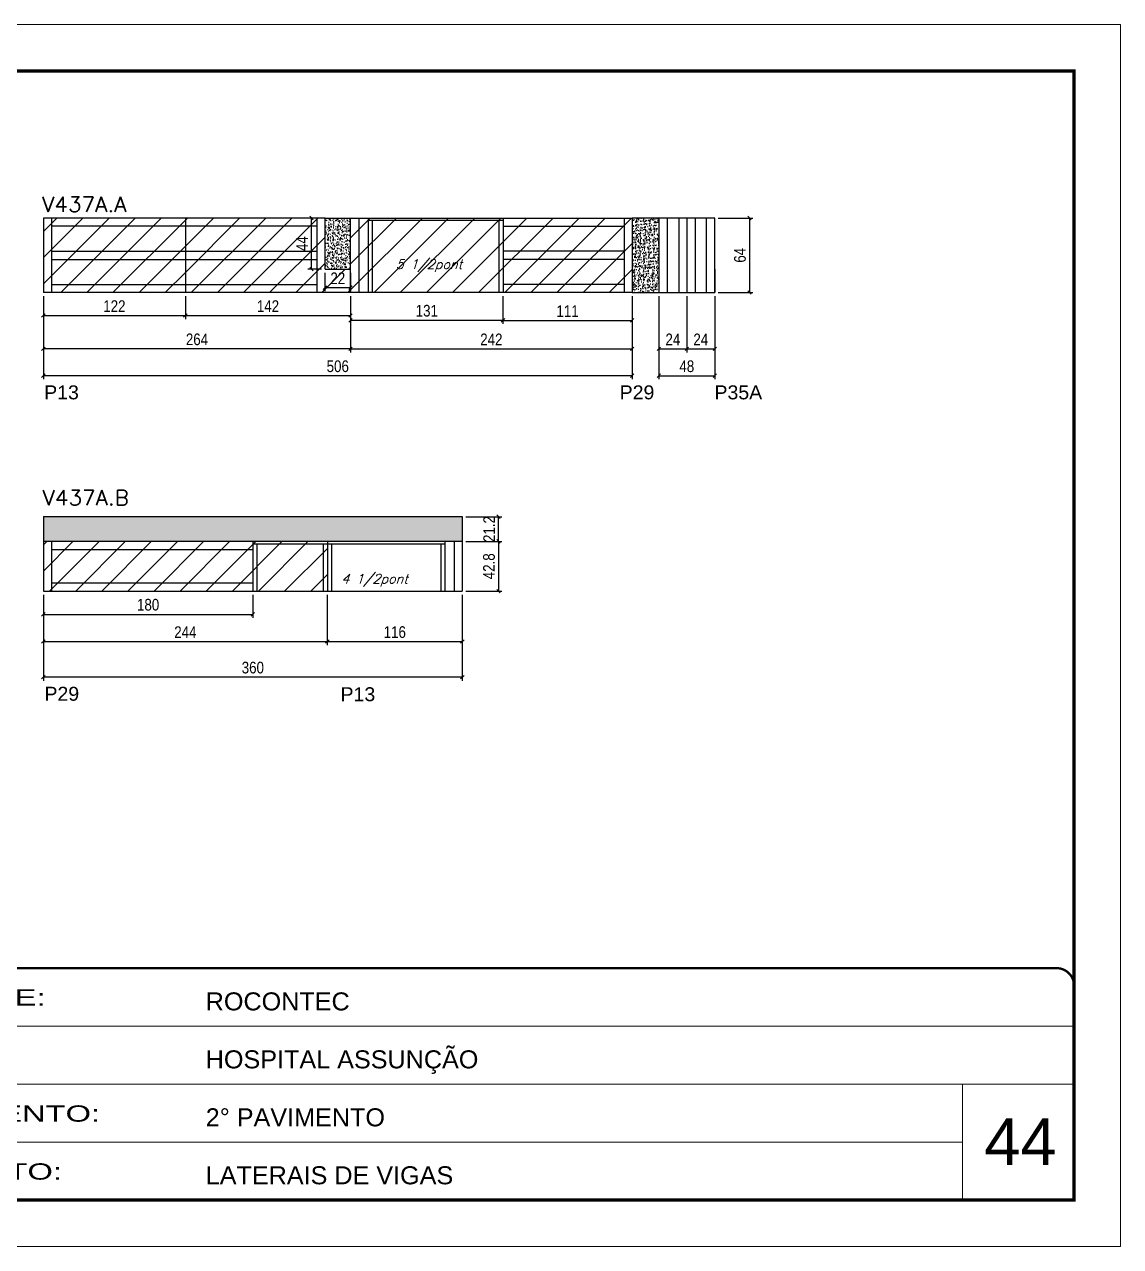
# Model space of a CAD drawing. Extents: x 137137 to 143418, y 10464 to 34486.
# Drawn here: x 142435 to 143377, y 21950 to 23000 of the extents above; entities that cross this region are included whole.
import ezdxf

# ---------------------------------------------------------------- set-up
doc = ezdxf.new("R2010")
doc.units = 0
doc.linetypes.add('CONTINUO', pattern=[0])
doc.linetypes.add('DASHED', pattern=[0.75, 0.5, -0.25])
for name, color, linetype in [('5', 5, 'Continuous'), ('COTA', 241, 'Continuous'), ('Painéis', 200, 'Continuous'), ('Reaproveitamento', 251, 'Continuous'), ('SARR_2.2x7', 40, 'Continuous'), ('SARR_3.5x7', 81, 'Continuous'), ('texto', 7, 'Continuous')]:
    doc.layers.add(name, color=color, linetype=linetype)
for name, color, linetype, lineweight in [('CARIMBO', 255, 'Continuous', 9), ('Folhas', 255, 'Continuous', 9), ('SARRAFO DE PRESSAO', 251, 'DASHED', 9), ('Texto Seção', 7, 'Continuous', 15)]:
    doc.layers.add(name, color=color, linetype=linetype, lineweight=lineweight)
doc.styles.add('ARIAL', font='arial.ttf')
doc.styles.add('COTA TECNICA', font='techl___.ttf', dxfattribs={"height": 10})
doc.styles.add('REGUA-120', font='ROMANS.shx', dxfattribs={"height": 15})
doc.styles.add('Romans', font='romans.shx')
doc.styles.get("Standard").update_dxf_attribs({"font": 'arial.ttf'})
doc.styles.add('Tecnologia', font='')
doc.styles.get('Tecnologia').set_extended_font_data('Forgotten Futurist')
doc.dimstyles.new('PAINEL', dxfattribs={"dimtxt": 10, "dimasz": 3, "dimexe": 3, "dimexo": 3, "dimgap": 3, "dimtad": 1, "dimdec": 1, "dimzin": 12, "dimdsep": 46, "dimtxsty": 'COTA TECNICA', "dimblk1": 'OBLIQUE', "dimblk2": 'OBLIQUE', "dimsah": 1, "dimcen": 0.9, "dimclrd": 4, "dimclre": 4, "dimclrt": 240, "dimadec": 1, "dimazin": 3, "dimtfac": 1, "dimtdec": 1, "dimtmove": 0, "dimatfit": 3, "dimfxl": 1, "dimtolj": 1, "dimtzin": 12, "dimarcsym": 0})
pattern_1 = [(50, (8985.9093, -8276.7037), (5.46554007, -0.47817257), [0.5715, -6.2865]), (355, (8985.9093, -8276.7037), (-1.05730264, 5.73170536), [0.4572, -5.02921753]), (100.4514447, (8986.365, -8276.7435), (4.40823741, 5.25353256), [0.48570026, -5.34270734]), (46.1842, (8985.909, -8275.18), (8.13237123, -1.26126984), [0.85725, -9.42975]), (96.6355576, (8986.587, -8275.285), (7.122124, 7.42278374), [0.7285507, -8.01406824]), (351.184151, (8985.909, -8275.18), (7.122124, 7.42278374), [0.685799, -7.54379196]), (21, (8986.6713, -8275.5607), (4.54843174, -3.06795595), [0.5715, -6.2865]), (326, (8986.6713, -8275.5607), (1.85406085, 5.52563898), [0.4572, -5.0292]), (71.451445, (8987.0504, -8275.8163), (6.40249258, 2.45768307), [0.48570026, -5.34269813]), (37.5, (8985.9093, -8276.7037), (0.092658098, 2.536651166), [0, -4.96824, 0, -5.1054, 0, -5.04825]), (7.5, (8985.9093, -8276.7037), (2.004589875, 3.005417245), [0, -2.91084, 0, -4.85394, 0, -1.92405]), (327.5, (8984.21, -8276.7037), (4.067717855, -0.17186232), [0, -1.905, 0, -5.9436, 0, -7.8867]), (317.5, (8983.448, -8276.7037), (4.44387544, 0.76279473), [0, -2.4765, 0, -3.94716, 0, -5.6007])]
pattern_2 = [(45, (17635.263, -9272.935), (-11.2253202, 11.2253202), [])]

# ---------------------------------------------------------------- blocks, each defined once
blk = doc.blocks.new('9999999999')
at = {"color": 30, "linetype": 'CONTINUO'}
for p, q in [((98564.6, 34379.6), (99584, 34379.6)), ((98564.6, 34329.8), (99488, 34329.8)), ((99584, 34329.8), (99488, 34329.8)), ((99488, 34329.8), (99488, 34230.2)), ((98564.6, 34280), (99488, 34280))]:
    blk.add_line(p, q, dxfattribs=at)
at = {"color": 30, "linetype": 'CONTINUO', "const_width": 2}
blk.add_lwpolyline([(99584, 34230.2), (99584, 34414.4, 0.414214), (99569, 34429.4), (98229, 34429.4, 0.414214), (98214, 34414.4), (98214, 34245.2, 0.414214), (98229, 34230.2), (99584, 34230.2)], format="xyb", dxfattribs=at)
at = {"layer": 'Folhas'}
blk.add_lwpolyline([(98139, 34190.2), (99624, 34190.2), (99624, 35240.2), (98139, 35240.2)], close=True, dxfattribs=at)
at = {"layer": 'Folhas', "color": 30, "const_width": 3}
blk.add_lwpolyline([(98214, 34230.2), (99584, 34230.2), (99584, 35200.2), (98214, 35200.2)], close=True, dxfattribs=at)
at = {"color": 7, "linetype": 'Continuous', "ltscale": 5, "style": 'ARIAL'}
for s, height, p in [('ROCONTEC', 15.48, (98837.7, 34393.1)), ('HOSPITAL ASSUNÇÃO', 15.483, (98837.7, 34343.3)), ('2° PAVIMENTO', 15.483, (98837.7, 34293.5)), ('LATERAIS DE VIGAS', 15.483, (98837.7, 34243.7))]:
    blk.add_text(s, height=height, dxfattribs=at).set_placement(p)
at = {"layer": 'Folhas', "color": 7, "style": 'Tecnologia', "width": 1.5}
for s, p in [('CLIENTE:', (98573.7, 34397.2)), ('PAVIMENTO:', (98573.7, 34297.5)), ('PROJETO:', (98573.7, 34247.7))]:
    blk.add_text(s, height=14, dxfattribs=at).set_placement(p)
blk = doc.blocks.new('_Oblique')
at = {"color": 0, "linetype": 'ByBlock', "lineweight": -2}
blk.add_line((-0.5, -0.5), (0.5, 0.5), dxfattribs=at)
blk = doc.blocks.new('*D1517')
at = {"layer": 'COTA', "color": 4, "linetype": 'ByBlock', "lineweight": -2, "transparency": 16777216}
for p, q in [((142451.5, 22766.7), (142451.5, 22718.3)), ((142715.5, 22766.7), (142715.5, 22718.3)), ((142715.5, 22721.3), (142451.5, 22721.3))]:
    blk.add_line(p, q, dxfattribs=at)
at = {"layer": 'Defpoints', "color": 0, "linetype": 'ByBlock', "transparency": 16777216}
for p in [(142451.5, 22769.7), (142715.5, 22769.7), (142451.5, 22721.3)]:
    blk.add_point(p, dxfattribs=at)
at = {"layer": 'COTA', "color": 4, "linetype": 'ByBlock', "lineweight": -2, "transparency": 16777216, "xscale": 3, "yscale": 3, "zscale": 3, "rotation": 180}
blk.add_blockref('_Oblique', (142451.5, 22721.3), dxfattribs=at)
at = {"layer": 'COTA', "color": 4, "linetype": 'ByBlock', "lineweight": -2, "transparency": 16777216, "xscale": 3, "yscale": 3, "zscale": 3}
blk.add_blockref('_Oblique', (142715.5, 22721.3), dxfattribs=at)
at = {"layer": 'COTA', "color": 240, "linetype": 'ByBlock', "transparency": 16777216, "insert": (142583.5, 22729.4), "char_height": 10, "attachment_point": 5, "style": 'COTA TECNICA'}
blk.add_mtext('\\A1;264', dxfattribs=at)
blk = doc.blocks.new('*D1518')
at = {"layer": 'COTA', "color": 4, "linetype": 'ByBlock', "lineweight": -2, "transparency": 16777216}
for p, q in [((142715.5, 22766.7), (142715.5, 22718.3)), ((142957.5, 22766.7), (142957.5, 22718.3)), ((142715.5, 22721.3), (142957.5, 22721.3))]:
    blk.add_line(p, q, dxfattribs=at)
at = {"layer": 'Defpoints', "color": 0, "linetype": 'ByBlock', "transparency": 16777216}
for p in [(142715.5, 22769.7), (142957.5, 22769.7), (142957.5, 22721.3)]:
    blk.add_point(p, dxfattribs=at)
at = {"layer": 'COTA', "color": 4, "linetype": 'ByBlock', "lineweight": -2, "transparency": 16777216, "xscale": 3, "yscale": 3, "zscale": 3, "rotation": 180}
blk.add_blockref('_Oblique', (142715.5, 22721.3), dxfattribs=at)
at = {"layer": 'COTA', "color": 4, "linetype": 'ByBlock', "lineweight": -2, "transparency": 16777216, "xscale": 3, "yscale": 3, "zscale": 3}
blk.add_blockref('_Oblique', (142957.5, 22721.3), dxfattribs=at)
at = {"layer": 'COTA', "color": 240, "linetype": 'ByBlock', "transparency": 16777216, "insert": (142836.5, 22729.4), "char_height": 10, "attachment_point": 5, "style": 'COTA TECNICA'}
blk.add_mtext('\\A1;242', dxfattribs=at)
blk = doc.blocks.new('*D1519')
at = {"layer": 'COTA', "color": 4, "linetype": 'ByBlock', "lineweight": -2, "transparency": 16777216}
for p, q in [((142980.5, 22766.7), (142980.5, 22695.2)), ((143028.5, 22766.7), (143028.5, 22695.2)), ((142980.5, 22698.2), (143028.5, 22698.2))]:
    blk.add_line(p, q, dxfattribs=at)
at = {"layer": 'Defpoints', "color": 0, "linetype": 'ByBlock', "transparency": 16777216}
for p in [(142980.5, 22769.7), (143028.5, 22769.7), (143028.5, 22698.2)]:
    blk.add_point(p, dxfattribs=at)
at = {"layer": 'COTA', "color": 4, "linetype": 'ByBlock', "lineweight": -2, "transparency": 16777216, "xscale": 3, "yscale": 3, "zscale": 3, "rotation": 180}
blk.add_blockref('_Oblique', (142980.5, 22698.2), dxfattribs=at)
at = {"layer": 'COTA', "color": 4, "linetype": 'ByBlock', "lineweight": -2, "transparency": 16777216, "xscale": 3, "yscale": 3, "zscale": 3}
blk.add_blockref('_Oblique', (143028.5, 22698.2), dxfattribs=at)
at = {"layer": 'COTA', "color": 240, "linetype": 'ByBlock', "transparency": 16777216, "insert": (143004.5, 22706.3), "char_height": 10, "attachment_point": 5, "style": 'COTA TECNICA'}
blk.add_mtext('\\A1;48', dxfattribs=at)
blk = doc.blocks.new('*D1520')
at = {"layer": 'COTA', "color": 4, "linetype": 'ByBlock', "lineweight": -2, "transparency": 16777216}
for p, q in [((142451.5, 22766.7), (142451.5, 22746.9)), ((142573.5, 22766.7), (142573.5, 22746.9)), ((142451.5, 22749.9), (142573.5, 22749.9))]:
    blk.add_line(p, q, dxfattribs=at)
at = {"layer": 'Defpoints', "color": 0, "linetype": 'ByBlock', "transparency": 16777216}
for p in [(142451.5, 22769.7), (142573.5, 22769.7), (142573.5, 22749.9)]:
    blk.add_point(p, dxfattribs=at)
at = {"layer": 'COTA', "color": 4, "linetype": 'ByBlock', "lineweight": -2, "transparency": 16777216, "xscale": 3, "yscale": 3, "zscale": 3, "rotation": 180}
blk.add_blockref('_Oblique', (142451.5, 22749.9), dxfattribs=at)
at = {"layer": 'COTA', "color": 4, "linetype": 'ByBlock', "lineweight": -2, "transparency": 16777216, "xscale": 3, "yscale": 3, "zscale": 3}
blk.add_blockref('_Oblique', (142573.5, 22749.9), dxfattribs=at)
at = {"layer": 'COTA', "color": 240, "linetype": 'ByBlock', "transparency": 16777216, "insert": (142512.5, 22758), "char_height": 10, "attachment_point": 5, "style": 'COTA TECNICA'}
blk.add_mtext('\\A1;122', dxfattribs=at)
blk = doc.blocks.new('*D1521')
at = {"layer": 'COTA', "color": 4, "linetype": 'ByBlock', "lineweight": -2, "transparency": 16777216}
for p, q in [((142573.5, 22766.7), (142573.5, 22746.9)), ((142715.5, 22766.7), (142715.5, 22746.9)), ((142573.5, 22749.9), (142715.5, 22749.9))]:
    blk.add_line(p, q, dxfattribs=at)
at = {"layer": 'Defpoints', "color": 0, "linetype": 'ByBlock', "transparency": 16777216}
for p in [(142573.5, 22769.7), (142715.5, 22769.7), (142715.5, 22749.9)]:
    blk.add_point(p, dxfattribs=at)
at = {"layer": 'COTA', "color": 4, "linetype": 'ByBlock', "lineweight": -2, "transparency": 16777216, "xscale": 3, "yscale": 3, "zscale": 3, "rotation": 180}
blk.add_blockref('_Oblique', (142573.5, 22749.9), dxfattribs=at)
at = {"layer": 'COTA', "color": 4, "linetype": 'ByBlock', "lineweight": -2, "transparency": 16777216, "xscale": 3, "yscale": 3, "zscale": 3}
blk.add_blockref('_Oblique', (142715.5, 22749.9), dxfattribs=at)
at = {"layer": 'COTA', "color": 240, "linetype": 'ByBlock', "transparency": 16777216, "insert": (142644.5, 22758), "char_height": 10, "attachment_point": 5, "style": 'COTA TECNICA'}
blk.add_mtext('\\A1;142', dxfattribs=at)
blk = doc.blocks.new('*D1522')
at = {"layer": 'COTA', "color": 4, "linetype": 'ByBlock', "lineweight": -2, "transparency": 16777216}
for p, q in [((142846.5, 22766.7), (142846.5, 22742.8)), ((142957.5, 22766.7), (142957.5, 22742.8)), ((142846.5, 22745.8), (142957.5, 22745.8))]:
    blk.add_line(p, q, dxfattribs=at)
at = {"layer": 'Defpoints', "color": 0, "linetype": 'ByBlock', "transparency": 16777216}
for p in [(142846.5, 22769.7), (142957.5, 22769.7), (142957.5, 22745.8)]:
    blk.add_point(p, dxfattribs=at)
at = {"layer": 'COTA', "color": 4, "linetype": 'ByBlock', "lineweight": -2, "transparency": 16777216, "xscale": 3, "yscale": 3, "zscale": 3, "rotation": 180}
blk.add_blockref('_Oblique', (142846.5, 22745.8), dxfattribs=at)
at = {"layer": 'COTA', "color": 4, "linetype": 'ByBlock', "lineweight": -2, "transparency": 16777216, "xscale": 3, "yscale": 3, "zscale": 3}
blk.add_blockref('_Oblique', (142957.5, 22745.8), dxfattribs=at)
at = {"layer": 'COTA', "color": 240, "linetype": 'ByBlock', "transparency": 16777216, "insert": (142902, 22753.8), "char_height": 10, "attachment_point": 5, "style": 'COTA TECNICA'}
blk.add_mtext('\\A1;111', dxfattribs=at)
blk = doc.blocks.new('*D1523')
at = {"layer": 'COTA', "color": 4, "linetype": 'ByBlock', "lineweight": -2, "transparency": 16777216}
for p, q in [((142715.5, 22766.7), (142715.5, 22742.8)), ((142846.5, 22766.7), (142846.5, 22742.8)), ((142846.5, 22745.8), (142715.5, 22745.8))]:
    blk.add_line(p, q, dxfattribs=at)
at = {"layer": 'Defpoints', "color": 0, "linetype": 'ByBlock', "transparency": 16777216}
for p in [(142715.5, 22769.7), (142846.5, 22769.7), (142715.5, 22745.8)]:
    blk.add_point(p, dxfattribs=at)
at = {"layer": 'COTA', "color": 4, "linetype": 'ByBlock', "lineweight": -2, "transparency": 16777216, "xscale": 3, "yscale": 3, "zscale": 3, "rotation": 180}
blk.add_blockref('_Oblique', (142715.5, 22745.8), dxfattribs=at)
at = {"layer": 'COTA', "color": 4, "linetype": 'ByBlock', "lineweight": -2, "transparency": 16777216, "xscale": 3, "yscale": 3, "zscale": 3}
blk.add_blockref('_Oblique', (142846.5, 22745.8), dxfattribs=at)
at = {"layer": 'COTA', "color": 240, "linetype": 'ByBlock', "transparency": 16777216, "insert": (142781, 22754), "char_height": 10, "attachment_point": 5, "style": 'COTA TECNICA'}
blk.add_mtext('\\A1;131', dxfattribs=at)
blk = doc.blocks.new('*D1729')
at = {"layer": 'COTA', "color": 4, "linetype": 'ByBlock', "lineweight": -2, "transparency": 16777216}
for p, q in [((142693.5, 22786.7), (142693.5, 22770.9)), ((142715.5, 22786.7), (142715.5, 22770.9)), ((142693.5, 22773.9), (142715.5, 22773.9))]:
    blk.add_line(p, q, dxfattribs=at)
at = {"layer": 'Defpoints', "color": 0, "linetype": 'ByBlock', "transparency": 16777216}
for p in [(142693.5, 22789.7), (142715.5, 22789.7), (142715.5, 22773.9)]:
    blk.add_point(p, dxfattribs=at)
at = {"layer": 'COTA', "color": 4, "linetype": 'ByBlock', "lineweight": -2, "transparency": 16777216, "xscale": 3, "yscale": 3, "zscale": 3, "rotation": 180}
blk.add_blockref('_Oblique', (142693.5, 22773.9), dxfattribs=at)
at = {"layer": 'COTA', "color": 4, "linetype": 'ByBlock', "lineweight": -2, "transparency": 16777216, "xscale": 3, "yscale": 3, "zscale": 3}
blk.add_blockref('_Oblique', (142715.5, 22773.9), dxfattribs=at)
at = {"layer": 'COTA', "color": 240, "linetype": 'ByBlock', "transparency": 16777216, "insert": (142704.5, 22781.9), "char_height": 10, "attachment_point": 5, "style": 'COTA TECNICA'}
blk.add_mtext('\\A1;22', dxfattribs=at)
blk = doc.blocks.new('*D1730')
at = {"layer": 'COTA', "color": 4, "linetype": 'ByBlock', "lineweight": -2, "transparency": 16777216}
for p, q in [((142690.5, 22833.7), (142678.9, 22833.7)), ((142681.9, 22789.7), (142681.9, 22833.7)), ((142690.5, 22789.7), (142678.9, 22789.7))]:
    blk.add_line(p, q, dxfattribs=at)
at = {"layer": 'Defpoints', "color": 0, "linetype": 'ByBlock', "transparency": 16777216}
for p in [(142681.9, 22833.7), (142693.5, 22833.7), (142693.5, 22789.7)]:
    blk.add_point(p, dxfattribs=at)
at = {"layer": 'COTA', "color": 4, "linetype": 'ByBlock', "lineweight": -2, "transparency": 16777216, "xscale": 3, "yscale": 3, "zscale": 3}
for p, rotation in [((142681.9, 22833.7), 90), ((142681.9, 22789.7), 270)]:
    blk.add_blockref('_Oblique', p, dxfattribs=dict(at, rotation=rotation))
at = {"layer": 'COTA', "color": 240, "linetype": 'ByBlock', "transparency": 16777216, "insert": (142673.8, 22811.7), "char_height": 10, "attachment_point": 5, "rotation": 90, "style": 'COTA TECNICA'}
blk.add_mtext('\\A1;44', dxfattribs=at)
blk = doc.blocks.new('*D1731')
at = {"layer": 'COTA', "color": 4, "lineweight": -2, "transparency": 16777216}
for p, q in [((142451.5, 22510.1), (142451.5, 22436.2)), ((142811.5, 22510.1), (142811.5, 22436.2)), ((142811.5, 22439.2), (142451.5, 22439.2))]:
    blk.add_line(p, q, dxfattribs=at)
at = {"layer": 'Defpoints', "color": 0, "transparency": 16777216}
for p in [(142451.5, 22513.1), (142811.5, 22513.1), (142451.5, 22439.2)]:
    blk.add_point(p, dxfattribs=at)
at = {"layer": 'COTA', "color": 4, "lineweight": -2, "transparency": 16777216, "xscale": 3, "yscale": 3, "zscale": 3, "rotation": 180}
blk.add_blockref('_Oblique', (142451.5, 22439.2), dxfattribs=at)
at = {"layer": 'COTA', "color": 4, "lineweight": -2, "transparency": 16777216, "xscale": 3, "yscale": 3, "zscale": 3}
blk.add_blockref('_Oblique', (142811.5, 22439.2), dxfattribs=at)
at = {"layer": 'COTA', "color": 240, "transparency": 16777216, "insert": (142631.5, 22447.4), "char_height": 10, "attachment_point": 5, "style": 'COTA TECNICA'}
blk.add_mtext('\\A1;360', dxfattribs=at)
blk = doc.blocks.new('*D1732')
at = {"layer": 'COTA', "color": 4, "lineweight": -2, "transparency": 16777216}
for p, q in [((142451.5, 22510.1), (142451.5, 22466.8)), ((142695.5, 22510.1), (142695.5, 22466.8)), ((142451.5, 22469.8), (142695.5, 22469.8))]:
    blk.add_line(p, q, dxfattribs=at)
at = {"layer": 'Defpoints', "color": 0, "transparency": 16777216}
for p in [(142451.5, 22513.1), (142695.5, 22513.1), (142695.5, 22469.8)]:
    blk.add_point(p, dxfattribs=at)
at = {"layer": 'COTA', "color": 4, "lineweight": -2, "transparency": 16777216, "xscale": 3, "yscale": 3, "zscale": 3, "rotation": 180}
blk.add_blockref('_Oblique', (142451.5, 22469.8), dxfattribs=at)
at = {"layer": 'COTA', "color": 4, "lineweight": -2, "transparency": 16777216, "xscale": 3, "yscale": 3, "zscale": 3}
blk.add_blockref('_Oblique', (142695.5, 22469.8), dxfattribs=at)
at = {"layer": 'COTA', "color": 240, "transparency": 16777216, "insert": (142573.5, 22477.9), "char_height": 10, "attachment_point": 5, "style": 'COTA TECNICA'}
blk.add_mtext('\\A1;244', dxfattribs=at)
blk = doc.blocks.new('*D1733')
at = {"layer": 'COTA', "color": 4, "lineweight": -2, "transparency": 16777216}
for p, q in [((142695.5, 22510.1), (142695.5, 22466.8)), ((142811.5, 22510.1), (142811.5, 22466.8)), ((142695.5, 22469.8), (142811.5, 22469.8))]:
    blk.add_line(p, q, dxfattribs=at)
at = {"layer": 'Defpoints', "color": 0, "transparency": 16777216}
for p in [(142695.5, 22513.1), (142811.5, 22513.1), (142811.5, 22469.8)]:
    blk.add_point(p, dxfattribs=at)
at = {"layer": 'COTA', "color": 4, "lineweight": -2, "transparency": 16777216, "xscale": 3, "yscale": 3, "zscale": 3, "rotation": 180}
blk.add_blockref('_Oblique', (142695.5, 22469.8), dxfattribs=at)
at = {"layer": 'COTA', "color": 4, "lineweight": -2, "transparency": 16777216, "xscale": 3, "yscale": 3, "zscale": 3}
blk.add_blockref('_Oblique', (142811.5, 22469.8), dxfattribs=at)
at = {"layer": 'COTA', "color": 240, "transparency": 16777216, "insert": (142753.5, 22477.9), "char_height": 10, "attachment_point": 5, "style": 'COTA TECNICA'}
blk.add_mtext('\\A1;116', dxfattribs=at)
blk = doc.blocks.new('*D1734')
at = {"layer": 'COTA', "color": 4, "lineweight": -2, "transparency": 16777216}
for p, q in [((142814.5, 22555.9), (142845.6, 22555.9)), ((142842.6, 22555.9), (142842.6, 22513.1)), ((142814.5, 22513.1), (142845.6, 22513.1))]:
    blk.add_line(p, q, dxfattribs=at)
at = {"layer": 'Defpoints', "color": 0, "transparency": 16777216}
for p in [(142811.5, 22555.9), (142811.5, 22513.1), (142842.6, 22513.1)]:
    blk.add_point(p, dxfattribs=at)
at = {"layer": 'COTA', "color": 4, "lineweight": -2, "transparency": 16777216, "xscale": 3, "yscale": 3, "zscale": 3}
for p, rotation in [((142842.6, 22555.9), 90), ((142842.6, 22513.1), 270)]:
    blk.add_blockref('_Oblique', p, dxfattribs=dict(at, rotation=rotation))
at = {"layer": 'COTA', "color": 240, "transparency": 16777216, "insert": (142834.5, 22534.5), "char_height": 10, "attachment_point": 5, "rotation": 90, "style": 'COTA TECNICA'}
blk.add_mtext('\\A1;42.8', dxfattribs=at)
blk = doc.blocks.new('*D1735')
at = {"layer": 'COTA', "color": 4, "lineweight": -2, "transparency": 16777216}
for p, q in [((142814.5, 22577.1), (142845.6, 22577.1)), ((142842.6, 22555.9), (142842.6, 22577.1)), ((142814.5, 22555.9), (142845.6, 22555.9))]:
    blk.add_line(p, q, dxfattribs=at)
at = {"layer": 'Defpoints', "color": 0, "transparency": 16777216}
for p in [(142811.5, 22577.1), (142842.6, 22577.1), (142811.5, 22555.9)]:
    blk.add_point(p, dxfattribs=at)
at = {"layer": 'COTA', "color": 4, "lineweight": -2, "transparency": 16777216, "xscale": 3, "yscale": 3, "zscale": 3}
for p, rotation in [((142842.6, 22577.1), 90), ((142842.6, 22555.9), 270)]:
    blk.add_blockref('_Oblique', p, dxfattribs=dict(at, rotation=rotation))
at = {"layer": 'COTA', "color": 240, "transparency": 16777216, "insert": (142834.6, 22566.5), "char_height": 10, "attachment_point": 5, "rotation": 90, "style": 'COTA TECNICA'}
blk.add_mtext('\\A1;21.2', dxfattribs=at)
blk = doc.blocks.new('*D1736')
at = {"layer": 'COTA', "color": 4, "lineweight": -2, "transparency": 16777216}
for p, q in [((142451.5, 22510.1), (142451.5, 22490.2)), ((142631.5, 22510.1), (142631.5, 22490.2)), ((142451.5, 22493.2), (142631.5, 22493.2))]:
    blk.add_line(p, q, dxfattribs=at)
at = {"layer": 'Defpoints', "color": 0, "transparency": 16777216}
for p in [(142451.5, 22513.1), (142631.5, 22513.1), (142631.5, 22493.2)]:
    blk.add_point(p, dxfattribs=at)
at = {"layer": 'COTA', "color": 4, "lineweight": -2, "transparency": 16777216, "xscale": 3, "yscale": 3, "zscale": 3, "rotation": 180}
blk.add_blockref('_Oblique', (142451.5, 22493.2), dxfattribs=at)
at = {"layer": 'COTA', "color": 4, "lineweight": -2, "transparency": 16777216, "xscale": 3, "yscale": 3, "zscale": 3}
blk.add_blockref('_Oblique', (142631.5, 22493.2), dxfattribs=at)
at = {"layer": 'COTA', "color": 240, "transparency": 16777216, "insert": (142541.5, 22501.4), "char_height": 10, "attachment_point": 5, "style": 'COTA TECNICA'}
blk.add_mtext('\\A1;180', dxfattribs=at)
blk = doc.blocks.new('*D1737')
at = {"layer": 'COTA', "color": 4, "lineweight": -2, "ltscale": 25, "transparency": 16777216}
for p, q in [((142451.5, 22766.7), (142451.5, 22695.2)), ((142957.5, 22766.7), (142957.5, 22695.2)), ((142957.5, 22698.2), (142451.5, 22698.2))]:
    blk.add_line(p, q, dxfattribs=at)
at = {"layer": 'Defpoints', "color": 0, "ltscale": 25, "transparency": 16777216}
for p in [(142451.5, 22769.7), (142957.5, 22769.7), (142451.5, 22698.2)]:
    blk.add_point(p, dxfattribs=at)
at = {"layer": 'COTA', "color": 4, "lineweight": -2, "ltscale": 25, "transparency": 16777216, "xscale": 3, "yscale": 3, "zscale": 3, "rotation": 180}
blk.add_blockref('_Oblique', (142451.5, 22698.2), dxfattribs=at)
at = {"layer": 'COTA', "color": 4, "lineweight": -2, "ltscale": 25, "transparency": 16777216, "xscale": 3, "yscale": 3, "zscale": 3}
blk.add_blockref('_Oblique', (142957.5, 22698.2), dxfattribs=at)
at = {"layer": 'COTA', "color": 240, "ltscale": 25, "transparency": 16777216, "insert": (142704.5, 22706.3), "char_height": 10, "attachment_point": 5, "style": 'COTA TECNICA'}
blk.add_mtext('\\A1;506', dxfattribs=at)
blk = doc.blocks.new('*D1738')
at = {"layer": 'COTA', "color": 4, "lineweight": -2, "ltscale": 25, "transparency": 16777216}
for p, q in [((143031.5, 22833.7), (143061.3, 22833.7)), ((143058.3, 22833.7), (143058.3, 22769.7)), ((143031.5, 22769.7), (143061.3, 22769.7))]:
    blk.add_line(p, q, dxfattribs=at)
at = {"layer": 'Defpoints', "color": 0, "ltscale": 25, "transparency": 16777216}
for p in [(143028.5, 22833.7), (143028.5, 22769.7), (143058.3, 22769.7)]:
    blk.add_point(p, dxfattribs=at)
at = {"layer": 'COTA', "color": 4, "lineweight": -2, "ltscale": 25, "transparency": 16777216, "xscale": 3, "yscale": 3, "zscale": 3}
for p, rotation in [((143058.3, 22833.7), 90), ((143058.3, 22769.7), 270)]:
    blk.add_blockref('_Oblique', p, dxfattribs=dict(at, rotation=rotation))
at = {"layer": 'COTA', "color": 240, "ltscale": 25, "transparency": 16777216, "insert": (143050.2, 22801.7), "char_height": 10, "attachment_point": 5, "rotation": 90, "style": 'COTA TECNICA'}
blk.add_mtext('\\A1;64', dxfattribs=at)
blk = doc.blocks.new('*D1739')
at = {"layer": 'COTA', "color": 4, "lineweight": -2, "ltscale": 25, "transparency": 16777216}
for p, q in [((142980.5, 22766.7), (142980.5, 22718.3)), ((143004.5, 22766.7), (143004.5, 22718.3)), ((142980.5, 22721.3), (143004.5, 22721.3))]:
    blk.add_line(p, q, dxfattribs=at)
at = {"layer": 'Defpoints', "color": 0, "ltscale": 25, "transparency": 16777216}
for p in [(142980.5, 22769.7), (143004.5, 22769.7), (143004.5, 22721.3)]:
    blk.add_point(p, dxfattribs=at)
at = {"layer": 'COTA', "color": 4, "lineweight": -2, "ltscale": 25, "transparency": 16777216, "xscale": 3, "yscale": 3, "zscale": 3, "rotation": 180}
blk.add_blockref('_Oblique', (142980.5, 22721.3), dxfattribs=at)
at = {"layer": 'COTA', "color": 4, "lineweight": -2, "ltscale": 25, "transparency": 16777216, "xscale": 3, "yscale": 3, "zscale": 3}
blk.add_blockref('_Oblique', (143004.5, 22721.3), dxfattribs=at)
at = {"layer": 'COTA', "color": 240, "ltscale": 25, "transparency": 16777216, "insert": (142992.5, 22729.4), "char_height": 10, "attachment_point": 5, "style": 'COTA TECNICA'}
blk.add_mtext('\\A1;24', dxfattribs=at)
blk = doc.blocks.new('*D1740')
at = {"layer": 'COTA', "color": 4, "lineweight": -2, "ltscale": 25, "transparency": 16777216}
for p, q in [((143004.5, 22766.7), (143004.5, 22718.3)), ((143028.5, 22766.7), (143028.5, 22718.3)), ((143004.5, 22721.3), (143028.5, 22721.3))]:
    blk.add_line(p, q, dxfattribs=at)
at = {"layer": 'Defpoints', "color": 0, "ltscale": 25, "transparency": 16777216}
for p in [(143004.5, 22769.7), (143028.5, 22769.7), (143028.5, 22721.3)]:
    blk.add_point(p, dxfattribs=at)
at = {"layer": 'COTA', "color": 4, "lineweight": -2, "ltscale": 25, "transparency": 16777216, "xscale": 3, "yscale": 3, "zscale": 3, "rotation": 180}
blk.add_blockref('_Oblique', (143004.5, 22721.3), dxfattribs=at)
at = {"layer": 'COTA', "color": 4, "lineweight": -2, "ltscale": 25, "transparency": 16777216, "xscale": 3, "yscale": 3, "zscale": 3}
blk.add_blockref('_Oblique', (143028.5, 22721.3), dxfattribs=at)
at = {"layer": 'COTA', "color": 240, "ltscale": 25, "transparency": 16777216, "insert": (143016.5, 22729.4), "char_height": 10, "attachment_point": 5, "style": 'COTA TECNICA'}
blk.add_mtext('\\A1;24', dxfattribs=at)

msp = doc.modelspace()

# ---------------------------------------------------------------- hatches: boundary and pattern name
at = {"layer": 'COTA', "linetype": 'ByBlock'}
h = msp.add_hatch(dxfattribs=at)
h.set_pattern_fill('AR-CONC', color=256, scale=0.03)
h.set_pattern_definition(pattern_1)
h.paths.add_polyline_path([(142693.54, 22789.65), (142715.54, 22789.65), (142715.54, 22833.65), (142693.54, 22833.65)])
h = msp.add_hatch(dxfattribs=at)
h.set_pattern_fill('AR-CONC', color=256, scale=0.03)
h.set_pattern_definition(pattern_1)
h.paths.add_polyline_path([(142957.54, 22769.65), (142980.54, 22769.65), (142980.54, 22833.65), (142957.54, 22833.65)])
h = msp.add_hatch(dxfattribs=at)
h.set_pattern_fill('AR-CONC', color=256, scale=0.03)
h.set_pattern_definition([(50, (4608.5647, -5670.1257), (5.46554007, -0.47817257), [0.5715, -6.2865]), (355, (4608.5647, -5670.1257), (-1.05730264, 5.73170536), [0.4572, -5.02921753]), (100.4514447, (4609.02, -5670.1655), (4.40823741, 5.25353256), [0.48570026, -5.34270734]), (46.1842, (4608.5647, -5668.6017), (8.13237123, -1.26126984), [0.85725, -9.42975]), (96.6355576, (4609.242, -5668.707), (7.122124, 7.42278374), [0.7285507, -8.01406824]), (351.184151, (4608.565, -5668.602), (7.122124, 7.42278374), [0.685799, -7.54379196]), (21, (4609.3267, -5668.9827), (4.54843174, -3.06795595), [0.5715, -6.2865]), (326, (4609.3267, -5668.9827), (1.85406085, 5.52563898), [0.4572, -5.0292]), (71.451445, (4609.7057, -5669.2383), (6.40249258, 2.45768307), [0.48570026, -5.34269813]), (37.5, (4608.5647, -5670.1257), (0.092658098, 2.536651166), [0, -4.96824, 0, -5.1054, 0, -5.04825]), (7.5, (4608.5647, -5670.1257), (2.004589875, 3.005417245), [0, -2.91084, 0, -4.85394, 0, -1.92405]), (327.5, (4606.8654, -5670.1257), (4.067717855, -0.17186232), [0, -1.905, 0, -5.9436, 0, -7.8867]), (317.5, (4606.1034, -5670.1257), (4.44387544, 0.76279473), [0, -2.4765, 0, -3.94716, 0, -5.6007])])
h.paths.add_polyline_path([(142811.54, 22555.94), (142811.54, 22577.14), (142451.54, 22577.14), (142451.54, 22555.94)])
at = {"layer": 'Reaproveitamento', "ltscale": 25}
h = msp.add_hatch(dxfattribs=at)
h.set_pattern_fill('ANSI31', color=256, scale=5)
h.set_pattern_definition(pattern_2)
h.paths.add_polyline_path([(142451.54, 22833.65), (142451.54, 22769.65), (142573.54, 22769.65), (142573.54, 22833.65)])
h = msp.add_hatch(dxfattribs=at)
h.set_pattern_fill('ANSI31', color=256, scale=5)
h.set_pattern_definition(pattern_2)
h.paths.add_polyline_path([(142715.54, 22769.65), (142715.54, 22789.65), (142693.54, 22789.65), (142693.54, 22833.65), (142573.54, 22833.65), (142573.54, 22769.65)])
h.paths.add_polyline_path([(142694.31, 22771.93), (142715.27, 22771.93), (142715.27, 22792.51), (142694.31, 22792.51)], flags=24)
h.paths.add_polyline_path([(142683.65, 22800.87), (142683.65, 22823.06), (142663.06, 22823.06), (142663.06, 22800.87)], flags=24)
h = msp.add_hatch(dxfattribs=at)
h.set_pattern_fill('ANSI31', color=256, scale=5)
h.set_pattern_definition(pattern_2)
h.paths.add_polyline_path([(142957.54, 22769.65), (142957.54, 22833.65), (142715.54, 22833.65), (142715.54, 22769.65)])
h.paths.add_polyline_path([(142746.48, 22784.73), (142814.1, 22784.73), (142819.6, 22800.7), (142751.98, 22800.7)], flags=24)
h = msp.add_hatch(dxfattribs=at)
h.set_pattern_fill('ANSI31', color=256, scale=5)
h.set_pattern_definition(pattern_2)
h.paths.add_polyline_path([(142451.54, 22555.94), (142451.54, 22513.14), (142695.54, 22513.14), (142695.54, 22555.94)])

# ---------------------------------------------------------------- linework, layer by layer
at = {"layer": 'COTA', "linetype": 'ByBlock'}
for p, q in [((142693.54, 22833.65), (142715.54, 22833.65)), ((142980.54, 22833.65), (142957.54, 22833.65)), ((143028.54, 22833.65), (143028.54, 22833.65)), ((142957.54, 22769.65), (142980.54, 22769.65)), ((142451.54, 22577.14), (142811.54, 22577.14)), ((142451.54, 22577.14), (142451.54, 22555.94)), ((142811.54, 22577.14), (142811.54, 22555.94))]:
    msp.add_line(p, q, dxfattribs=at)
at = {"layer": 'Painéis', "linetype": 'ByBlock'}
for p, q in [((142451.54, 22833.65), (142451.54, 22769.65)), ((142693.54, 22833.65), (142451.54, 22833.65)), ((142573.54, 22833.65), (142573.54, 22769.65)), ((142693.54, 22789.65), (142693.54, 22833.65)), ((142715.54, 22769.65), (142715.54, 22833.65)), ((142715.54, 22833.65), (142957.54, 22833.65)), ((142957.54, 22833.65), (142957.54, 22769.65)), ((142980.54, 22833.65), (142980.54, 22769.65)), ((143028.54, 22833.65), (142980.54, 22833.65)), ((143004.54, 22833.65), (143004.54, 22769.65)), ((143028.54, 22769.65), (143028.54, 22833.65)), ((142693.54, 22789.65), (142715.54, 22789.65)), ((143028.54, 22789.65), (143028.54, 22789.65)), ((142957.54, 22769.65), (142451.54, 22769.65)), ((142980.54, 22769.65), (143028.54, 22769.65))]:
    msp.add_line(p, q, dxfattribs=at)
at = {"layer": 'Painéis'}
for p, q in [((142451.54, 22555.94), (142811.54, 22555.94)), ((142451.54, 22555.94), (142451.54, 22513.14)), ((142695.54, 22555.94), (142695.54, 22513.14)), ((142811.54, 22555.94), (142811.54, 22513.14)), ((142451.54, 22513.14), (142811.54, 22513.14))]:
    msp.add_line(p, q, dxfattribs=at)
at = {"layer": 'SARR_2.2x7', "linetype": 'Continuous'}
for p, q in [((142458.54, 22833.65), (142458.54, 22769.65)), ((142686.54, 22833.65), (142686.54, 22769.65)), ((142722.54, 22833.65), (142722.54, 22769.65)), ((142846.54, 22831.45), (142730.54, 22831.45)), ((142950.54, 22833.65), (142950.54, 22769.65)), ((142987.54, 22833.65), (142987.54, 22769.65)), ((142997.54, 22833.65), (142997.54, 22769.65)), ((143011.54, 22833.65), (143011.54, 22769.65)), ((143021.54, 22769.65), (143021.54, 22833.65)), ((142686.54, 22826.65), (142458.54, 22826.65)), ((142846.54, 22826.65), (142950.54, 22826.65)), ((142458.54, 22805.15), (142686.54, 22805.15)), ((142458.54, 22798.15), (142686.54, 22798.15)), ((142950.54, 22805.15), (142846.54, 22805.15)), ((142950.54, 22798.15), (142846.54, 22798.15)), ((142458.54, 22776.65), (142686.54, 22776.65)), ((142950.54, 22776.65), (142846.54, 22776.65)), ((143028.54, 22782.65), (143028.54, 22782.65)), ((143028.54, 22776.65), (143028.54, 22776.65)), ((142458.54, 22555.94), (142458.54, 22513.14)), ((142804.54, 22555.94), (142804.54, 22513.14)), ((142458.54, 22548.94), (142631.54, 22548.94)), ((142631.54, 22553.74), (142695.54, 22553.74)), ((142695.54, 22553.74), (142796.54, 22553.74)), ((142458.54, 22520.14), (142631.54, 22520.14))]:
    msp.add_line(p, q, dxfattribs=at)
at = {"layer": 'SARR_3.5x7'}
for p, q in [((142730.54, 22833.65), (142730.54, 22769.65)), ((142734.04, 22831.45), (142734.04, 22769.65)), ((142843.04, 22831.45), (142843.04, 22769.65)), ((142846.54, 22833.65), (142846.54, 22769.65)), ((143028.54, 22789.65), (143028.54, 22769.65)), ((142631.54, 22555.94), (142631.54, 22513.14)), ((142796.54, 22555.94), (142796.54, 22513.14)), ((142635.04, 22553.74), (142635.04, 22513.14)), ((142692.04, 22553.74), (142692.04, 22513.14)), ((142699.04, 22553.74), (142699.04, 22513.14)), ((142793.04, 22553.74), (142793.04, 22513.14))]:
    msp.add_line(p, q, dxfattribs=at)

# ---------------------------------------------------------------- block references
at = {"layer": 'SARRAFO DE PRESSAO', "color": 6, "linetype": 'ByBlock'}
msp.add_blockref('9999999999', (43753.31, -12240.18), dxfattribs=at)

# ---------------------------------------------------------------- texts
at = {"layer": '5', "linetype": 'Continuous'}
for s, p in [('P13', (142452.16, 22677.93)), ('P29', (142946.77, 22677.93)), ('P35A', (143028.26, 22677.93)), ('P29', (142452.4, 22418.96)), ('P13', (142706.87, 22418.58))]:
    msp.add_text(s, height=12, rotation=359.99996, dxfattribs=at).set_placement(p)
at = {"layer": 'CARIMBO', "style": 'ARIAL'}
msp.add_text('44', height=40, dxfattribs=at).set_placement((143260.15, 22020.17))
at = {"layer": 'texto', "color": 2, "char_height": 8, "attachment_point": 5, "style": 'Romans'}
for s, insert in [('{\\Q19;\\C256;5 1/2pont}', (142782.85, 22792.71)), ('{\\Q19;\\C256;4 1/2pont}', (142736.14, 22522.47))]:
    msp.add_mtext(s, dxfattribs=dict(at, insert=insert))
at = {"layer": 'Texto Seção', "style": 'REGUA-120', "width": 1.05}
for s, p in [('V437A.A', (142450.39, 22839.01)), ('V437A.B', (142450.8, 22586.87))]:
    msp.add_text(s, height=13, dxfattribs=at).set_placement(p)

# ---------------------------------------------------------------- dimensions: what is measured, and where the dimension line sits
at = {"layer": 'COTA', "linetype": 'ByBlock'}
dim = msp.add_linear_dim(base=(142681.87, 22833.65), p1=(142693.54, 22789.65), p2=(142693.54, 22833.65), angle=90, dimstyle='PAINEL', dxfattribs=at)
dim.commit()
dim.dimension.update_dxf_attribs({"geometry": '*D1730', "text_midpoint": (142673.79, 22811.65)})
at = {"layer": 'COTA', "ltscale": 25}
dim = msp.add_linear_dim(base=(143058.27, 22769.65), p1=(143028.54, 22833.65), p2=(143028.54, 22769.65), angle=90, dimstyle='PAINEL', dxfattribs=at)
dim.commit()
dim.dimension.update_dxf_attribs({"geometry": '*D1738', "text_midpoint": (143050.17, 22801.65)})
at = {"layer": 'COTA', "linetype": 'ByBlock'}
for base, p1, p2, picture, middle in [((142715.54, 22773.85), (142693.54, 22789.65), (142715.54, 22789.65), '*D1729', (142704.54, 22781.85)), ((142451.54, 22721.34), (142715.54, 22769.65), (142451.54, 22769.65), '*D1517', (142583.54, 22729.45)), ((142573.54, 22749.92), (142451.54, 22769.65), (142573.54, 22769.65), '*D1520', (142512.54, 22757.98)), ((142957.54, 22721.34), (142715.54, 22769.65), (142957.54, 22769.65), '*D1518', (142836.54, 22729.42)), ((142957.54, 22745.78), (142846.54, 22769.65), (142957.54, 22769.65), '*D1522', (142902.04, 22753.84)), ((143028.54, 22698.2), (142980.54, 22769.65), (143028.54, 22769.65), '*D1519', (143004.54, 22706.3))]:
    dim = msp.add_linear_dim(base=base, p1=p1, p2=p2, dimstyle='PAINEL', dxfattribs=at)
    dim.commit()
    dim.dimension.update_dxf_attribs({"geometry": picture, "text_midpoint": middle})
at = {"layer": 'COTA', "ltscale": 25}
for base, p1, p2, picture, middle in [((142451.54, 22698.2), (142957.54, 22769.65), (142451.54, 22769.65), '*D1737', (142704.54, 22706.31)), ((143004.54, 22721.34), (142980.54, 22769.65), (143004.54, 22769.65), '*D1739', (142992.54, 22729.42))]:
    dim = msp.add_linear_dim(base=base, p1=p1, p2=p2, dimstyle='PAINEL', dxfattribs=at)
    dim.commit()
    dim.dimension.update_dxf_attribs({"geometry": picture, "text_midpoint": middle})
at = {"layer": 'COTA', "linetype": 'ByBlock'}
for base, p1, picture, middle in [((142715.54, 22749.92), (142573.54, 22769.65), '*D1521', (142644.54, 22757.99)), ((142715.54, 22745.78), (142846.54, 22769.65), '*D1523', (142781.04, 22754))]:
    dim = msp.add_linear_dim(base=base, p1=p1, p2=(142715.54, 22769.65), dimstyle='PAINEL', override={"dimtmove": 1}, dxfattribs=at)
    dim.commit()
    dim.dimension.update_dxf_attribs({"geometry": picture, "text_midpoint": middle})
at = {"layer": 'COTA', "ltscale": 25}
dim = msp.add_linear_dim(base=(143028.54, 22721.34), p1=(143004.54, 22769.65), p2=(143028.54, 22769.65), dimstyle='PAINEL', override={"dimtmove": 1}, dxfattribs=at)
dim.commit()
dim.dimension.update_dxf_attribs({"geometry": '*D1740', "text_midpoint": (143016.54, 22729.42)})
at = {"layer": 'COTA'}
dim = msp.add_linear_dim(base=(142842.62, 22577.14), p1=(142811.54, 22555.94), p2=(142811.54, 22577.14), angle=90, dimstyle='PAINEL', dxfattribs=at)
dim.commit()
dim.dimension.update_dxf_attribs({"geometry": '*D1735', "text_midpoint": (142842.62, 22566.54), "dimtype": 160})
dim = msp.add_linear_dim(base=(142842.62, 22513.14), p1=(142811.54, 22555.94), p2=(142811.54, 22513.14), angle=90, dimstyle='PAINEL', dxfattribs=at)
dim.commit()
dim.dimension.update_dxf_attribs({"geometry": '*D1734', "text_midpoint": (142834.53, 22534.54)})
for base, p1, p2, picture, middle in [((142451.54, 22439.18), (142811.54, 22513.14), (142451.54, 22513.14), '*D1731', (142631.54, 22447.4)), ((142695.54, 22469.85), (142451.54, 22513.14), (142695.54, 22513.14), '*D1732', (142573.54, 22477.92)), ((142631.54, 22493.24), (142451.54, 22513.14), (142631.54, 22513.14), '*D1736', (142541.54, 22501.37))]:
    dim = msp.add_linear_dim(base=base, p1=p1, p2=p2, dimstyle='PAINEL', dxfattribs=at)
    dim.commit()
    dim.dimension.update_dxf_attribs({"geometry": picture, "text_midpoint": middle})
dim = msp.add_linear_dim(base=(142811.54, 22469.85), p1=(142695.54, 22513.14), p2=(142811.54, 22513.14), dimstyle='PAINEL', override={"dimtmove": 1}, dxfattribs=at)
dim.commit()
dim.dimension.update_dxf_attribs({"geometry": '*D1733', "text_midpoint": (142753.54, 22477.95)})

doc.saveas('drawing.dxf')
